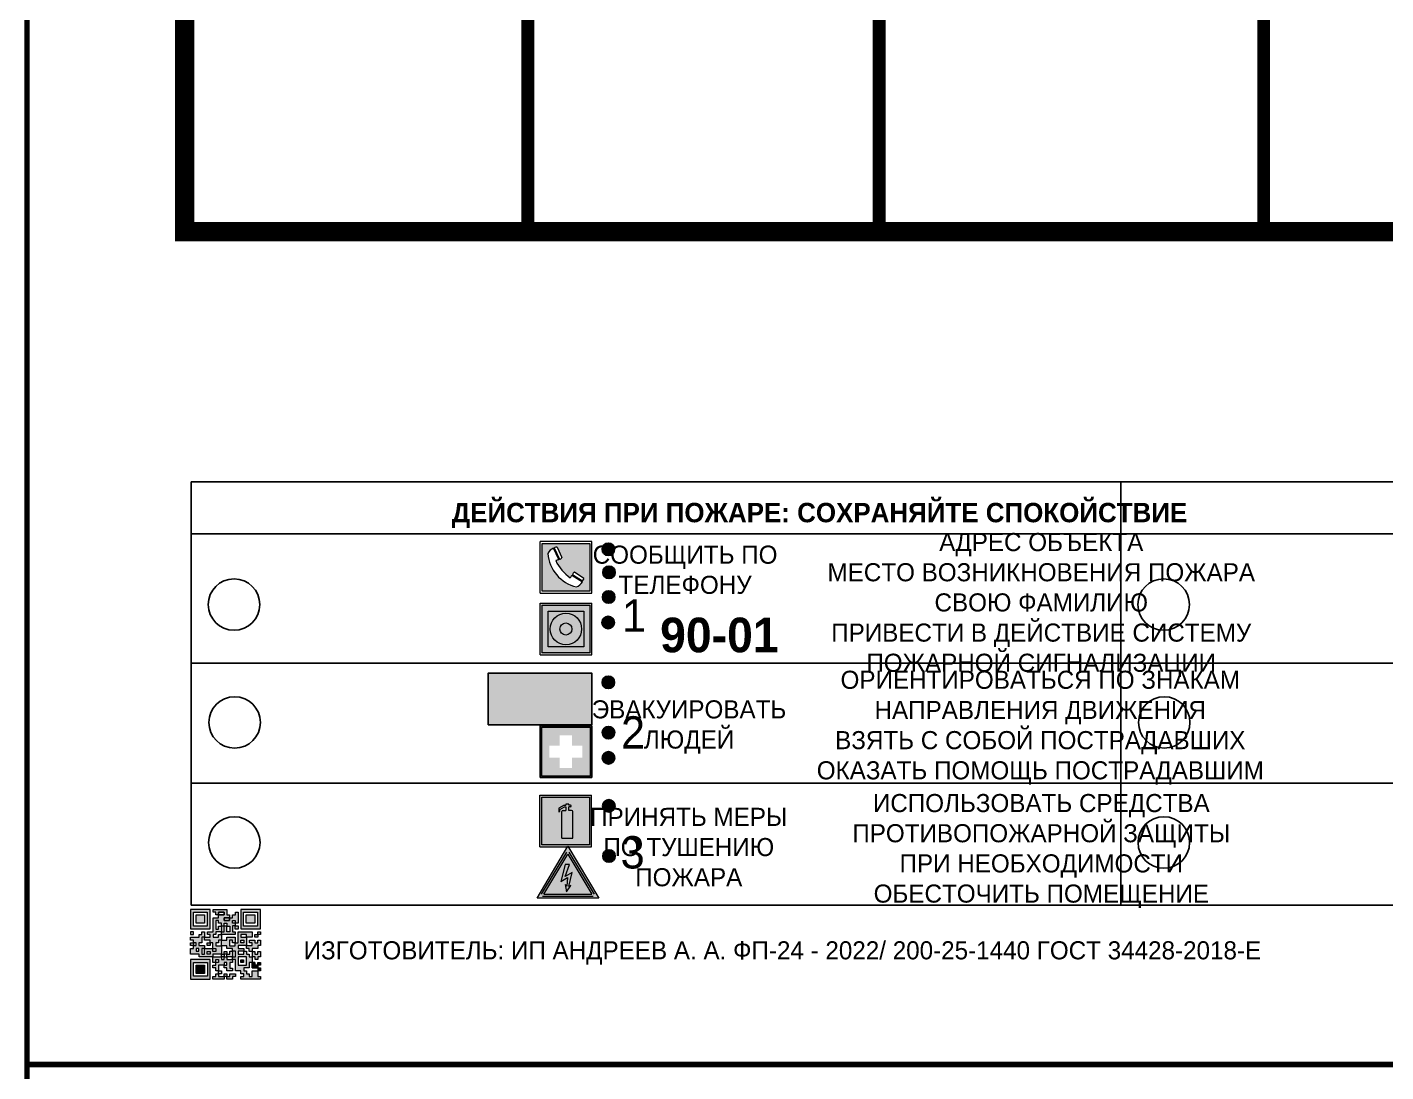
# Model space of a CAD drawing. Header units: millimetres. Extents: x 13810 to 67229, y 12374 to 21950.
# Drawn here: x 27019.3 to 27229.4, y 20267.8 to 20429.4 of the extents above; entities that cross this region are included whole.
import ezdxf

# ---------------------------------------------------------------- set-up
doc = ezdxf.new("R2010")
doc.units = ezdxf.units.MM
doc.styles.add('обычный', font='arial.ttf')

# ---------------------------------------------------------------- blocks, each defined once
blk = doc.blocks.new('A$C3E6D3DDE')
at = {"lineweight": 5}
h = blk.add_hatch(color=40, dxfattribs=at)
h.paths.add_polyline_path([(24.1, 1.45), (16.46, -11.35), (31.74, -11.35)])
h.paths.add_polyline_path([(24.09, -0.46), (30.03, -10.41), (18.14, -10.41)], flags=16)
h.paths.add_polyline_path([(24.54, -3.08), (23.41, -6.02), (25.13, -5.01), (24.33, -8.5), (24.82, -8.27), (23.79, -9.86), (23.4, -8.04), (23.8, -8.43), (24.04, -6.29), (22.39, -7.25), (23.44, -3.08)], flags=0)
h = blk.add_hatch(color=256, dxfattribs=at)
h.paths.add_polyline_path([(24.37, 0.03, 0.567511), (23.82, 0.03), (17.59, -10.4, 0.582454), (17.86, -10.88), (30.32, -10.88, 0.582149), (30.6, -10.4)])
h.paths.add_polyline_path([(24.09, -0.46), (18.14, -10.41), (30.03, -10.41)], flags=16)
h.paths.add_polyline_path([(24.54, -3.08), (23.41, -6.02), (25.13, -5.01), (24.33, -8.5), (24.82, -8.27), (23.79, -9.86), (23.4, -8.04), (23.8, -8.43), (24.04, -6.29), (22.39, -7.25), (23.44, -3.08)], flags=0)
h = blk.add_hatch(color=40, dxfattribs=at)
h.paths.add_polyline_path([(24.09, -0.46), (18.14, -10.41), (30.03, -10.41)])
h.paths.add_polyline_path([(24.82, -8.27), (23.79, -9.86), (23.4, -8.04), (23.8, -8.43), (24.04, -6.29), (22.39, -7.25), (23.44, -3.08), (24.54, -3.08), (23.41, -6.02), (25.13, -5.01), (24.33, -8.5)], flags=16)
at = {"color": 40, "lineweight": 5}
for p, q in [((16.46, -11.35), (24.1, 1.45)), ((24.1, 1.45), (31.74, -11.35))]:
    blk.add_line(p, q, dxfattribs=at)
at = {"lineweight": 5}
for p, q in [((17.59, -10.4), (23.82, 0.03)), ((24.37, 0.03), (30.6, -10.4)), ((18.14, -10.41), (24.09, -0.46)), ((23.44, -3.08), (22.39, -7.25)), ((23.41, -6.02), (24.54, -3.08)), ((24.54, -3.08), (23.44, -3.08)), ((24.09, -0.46), (30.03, -10.41)), ((22.39, -7.25), (24.04, -6.29)), ((25.13, -5.01), (23.41, -6.02)), ((24.04, -6.29), (23.8, -8.43)), ((24.33, -8.5), (25.13, -5.01)), ((23.8, -8.43), (23.4, -8.04)), ((23.4, -8.04), (23.79, -9.86)), ((23.79, -9.86), (24.82, -8.27)), ((24.82, -8.27), (24.33, -8.5)), ((17.86, -10.88), (30.32, -10.88)), ((18.14, -10.41), (30.03, -10.41))]:
    blk.add_line(p, q, dxfattribs=at)
at = {"color": 50, "lineweight": 5}
blk.add_line((31.74, -11.35), (16.46, -11.35), dxfattribs=at)
blk = doc.blocks.new('A$C456E1F9C')
at = {"lineweight": 5}
h = blk.add_hatch(color=242, dxfattribs=at)
h.paths.add_polyline_path([(0.51, -1.47), (0.51, -13.26), (12.29, -13.26), (12.29, -1.47)])
h.paths.add_polyline_path([(5.42, -4.95, -0.254479), (4.78, -5.4), (3.52, -2.53, -0.209735), (4.23, -2.4)], flags=16)
h.paths.add_polyline_path([(8.53, -8.6), (10.87, -10.17), (10.54, -10.76), (8.03, -9.13, -0.192251)], flags=16)
h.paths.add_polyline_path([(4.61, -5.49, 0.005518), (3.87, -5.72, 0.128647), (7.49, -10.01, 0.00809), (7.83, -9.33), (10.47, -10.97, -0.16736), (8.99, -12.25, -0.327862), (1.95, -3.95, -0.166952), (3.36, -2.62)], flags=16)
at = {"color": 242, "lineweight": 5}
for p, q in [((0, -13.77), (0, -0.97)), ((12.8, -0.97), (0, -0.97)), ((4.61, -5.49), (3.36, -2.62)), ((3.52, -2.53), (4.78, -5.4)), ((4.23, -2.4), (5.42, -4.95)), ((12.8, -13.77), (12.8, -0.97)), ((7.83, -9.33), (10.47, -10.97)), ((8.03, -9.13), (10.54, -10.76)), ((10.81, -10.12), (8.53, -8.6)), ((10.54, -10.76), (10.8, -10.3)), ((10.8, -10.3), (10.81, -10.12)), ((0, -13.77), (12.8, -13.77))]:
    blk.add_line(p, q, dxfattribs=at)
blk.add_lwpolyline([(0.51, -1.47), (12.29, -1.47), (12.29, -13.26), (0.51, -13.26)], close=True, dxfattribs=at)
for centre, radius, start, end in [((4.59, -5.34), 2.99, 114.2845, 152.1974), ((4.02, -3.27), 0.891, 76.3284, 123.7092), ((11.12, -3.31), 9.19, 183.9915, 256.6009), ((14.98, -39.1), 35.17, 107.1487, 108.4135), ((13.86, -0.94), 11.08, 205.5536, 234.8762), ((4.68, -4.59), 0.824, 276.9621, 334.0723), ((-13.31, 0.8), 23.44, 332.5487, 334.4027), ((8.94, -9.5), 0.989, 114.4092, 157.9388), ((7.87, -9.46), 3, 291.9291, 329.9329)]:
    blk.add_arc(centre, radius, start, end, dxfattribs=at)
blk = doc.blocks.new('A$C54414219')
at = {"true_color": 0xffffff}
h = blk.add_hatch(color=7, dxfattribs=at)
h.paths.add_polyline_path([(2.39, -9.45), (2.39, -18.3), (11.23, -18.3), (11.23, -9.45)], flags=0)
h.paths.add_polyline_path([(10.71, -13.87, -1), (2.92, -13.87, -1)], flags=0)
h.paths.add_polyline_path([(8.3, -13.87, -1), (5.33, -13.87, -1)], flags=0)
h.paths.add_polyline_path([(0.41, -7.47), (0.41, -20.27), (13.21, -20.27), (13.21, -7.47)])
h.paths.add_polyline_path([(0.92, -19.77), (12.71, -19.77), (12.71, -7.98), (0.92, -7.98)], flags=16)
h.paths.add_polyline_path([(11.23, -9.45), (11.23, -18.3), (2.39, -18.3), (2.39, -9.45)], flags=0)
at = {"lineweight": 5}
h = blk.add_hatch(color=242, dxfattribs=at)
h.paths.add_polyline_path([(12.71, -7.98), (0.92, -7.98), (0.92, -19.77), (12.71, -19.77)])
h.paths.add_polyline_path([(11.23, -18.3), (2.39, -18.3), (2.39, -9.45), (11.23, -9.45)], flags=16)
h.paths.add_polyline_path([(10.71, -13.87, -1), (2.92, -13.87, -1)], flags=0)
h.paths.add_polyline_path([(8.3, -13.87, -1), (5.33, -13.87, -1)], flags=0)
at = {"true_color": 0xffffff}
h = blk.add_hatch(color=7, dxfattribs=at)
h.paths.add_polyline_path([(2.39, -9.45), (2.39, -18.3), (11.23, -18.3), (11.23, -9.45)])
h.paths.add_polyline_path([(10.71, -13.87, -1), (2.92, -13.87, -1)], flags=16)
h.paths.add_polyline_path([(8.3, -13.87, -1), (5.33, -13.87, -1)], flags=0)
at = {"lineweight": 5}
h = blk.add_hatch(color=242, dxfattribs=at)
h.paths.add_polyline_path([(2.92, -13.87, 1), (10.71, -13.87, 1)])
h.paths.add_polyline_path([(8.3, -13.87, -1), (5.33, -13.87, -1)], flags=16)
at = {"color": 242, "lineweight": 5}
for p, q in [((0.41, -20.27), (0.41, -7.47)), ((0.41, -7.47), (13.21, -7.47)), ((0.41, -7.47), (13.21, -7.47)), ((13.21, -20.27), (13.21, -7.47)), ((0.41, -20.27), (13.21, -20.27))]:
    blk.add_line(p, q, dxfattribs=at)
for points in [[(0.92, -7.98), (12.71, -7.98), (12.71, -19.77), (0.92, -19.77)], [(2.39, -9.45), (11.23, -9.45), (11.23, -18.3), (2.39, -18.3)]]:
    blk.add_lwpolyline(points, close=True, dxfattribs=at)
for radius in [3.89, 1.49]:
    blk.add_circle((6.81, -13.87), radius, dxfattribs=at)
blk = doc.blocks.new('A$C32E8229D')
at = {"true_color": 0xffffff}
blk.add_hatch(color=7, dxfattribs=at).paths.add_polyline_path([(0, 0), (0, -8), (16, -8), (16, 0)])
h = blk.add_hatch(color=126)
h.paths.add_polyline_path([(0.2, -0.2), (15.8, -0.2), (15.8, -7.8), (0.2, -7.8)])
h.paths.add_polyline_path([(13.49, -2.05), (12.08, -2.05), (11.37, -2.63, 0.162397), (11.29, -2.84), (11.29, -3.63), (10.35, -3.63), (10.35, -4.05), (11.68, -4.05), (11.68, -3.48), (12.26, -4.28), (11.29, -5.1), (11.29, -6.78), (11.85, -6.78), (11.85, -5.44), (12.8, -4.64), (12.8, -5.94), (14.46, -5.94), (14.46, -5.39), (13.45, -5.39), (13.45, -3.97), (12.46, -2.59), (13.15, -2.59), (13.69, -3.34), (14.18, -3)], flags=16)
h.paths.add_polyline_path([(10.74, -1.82, 1), (11.8, -1.82, 1)], flags=16)
h.paths.add_polyline_path([(9.39, -3.59), (5.99, -3.59), (6.56, -3.03), (5.91, -3.03), (5.1, -3.83), (5.91, -4.64), (6.56, -4.64), (5.99, -4.09), (9.39, -4.09)], flags=16)
h.paths.add_polyline_path([(4.29, -1.08), (1.72, -1.08), (1.72, -6.6), (4.29, -6.6)], flags=16)
at = {"color": 126}
blk.add_lwpolyline([(16, -8), (0, -8), (0, 0), (16, 0)], close=True, dxfattribs=at)
blk = doc.blocks.new('A$C18900ED3')
h = blk.add_hatch(color=126)
h.paths.add_polyline_path([(-0.18, -0.18), (-7.02, -0.18), (-7.02, -7.02), (-0.18, -7.02)])
h.paths.add_polyline_path([(-5.89, -4.46), (-5.89, -2.77), (-4.46, -2.77), (-4.46, -1.31), (-2.77, -1.31), (-2.77, -2.77), (-1.33, -2.77), (-1.33, -4.46), (-2.77, -4.46), (-2.77, -5.89), (-4.46, -5.89), (-4.46, -4.46)], flags=16)
at = {"color": 126}
for p, q in [((-7.2, 0), (-7.2, -7.2)), ((0, 0), (-7.2, 0)), ((0, -7.2), (0, 0)), ((-7.02, -7.02), (-7.02, -0.18)), ((-7.02, -0.18), (-0.18, -0.18)), ((-0.18, -0.18), (-0.18, -7.02)), ((-7.2, -7.2), (0, -7.2)), ((-0.18, -7.02), (-7.02, -7.02))]:
    blk.add_line(p, q, dxfattribs=at)
blk = doc.blocks.new('A$C3AD82952')
at = {"true_color": 0xf5f5ff}
h = blk.add_hatch(color=7, dxfattribs=at)
h.dxf.hatch_style = 1
h.paths.add_polyline_path([(8.21, 8.73, 0.414214), (7.89, 9.05), (7.22, 9.05), (7.22, 9.92), (7.59, 9.92, 1), (7.57, 10.36), (7.22, 10.36), (7.22, 10.6), (6.43, 10.6), (6.43, 10.36), (6.01, 10.36), (4.74, 9.59), (4.74, 8.69), (4.98, 8.73), (4.98, 9.26), (6.12, 9.91), (6.43, 9.91), (6.43, 9.05), (5.76, 9.05, 0.414214), (5.44, 8.73), (5.44, 2.2), (8.21, 2.2)], flags=0)
h.paths.add_polyline_path([(12.8, 12.8), (0, 12.8), (0, 0), (12.8, 0)])
h.paths.add_polyline_path([(0.51, 12.29), (12.29, 12.29), (12.29, 0.51), (0.51, 0.51)], flags=16)
h.paths.add_polyline_path([(4.74, 9.59), (6.01, 10.36), (6.43, 10.36), (6.43, 10.6), (7.22, 10.6), (7.22, 10.36), (7.59, 10.36, -0.94586), (7.59, 9.92), (7.22, 9.92), (7.22, 9.05), (7.89, 9.05, -0.414214), (8.21, 8.73), (8.21, 2.2), (5.44, 2.2), (5.44, 8.73, -0.414214), (5.76, 9.05), (6.43, 9.05), (6.43, 9.91), (6.12, 9.91), (4.98, 9.26), (4.98, 8.73), (4.74, 8.69)], flags=0)
h = blk.add_hatch(color=242)
h.dxf.hatch_style = 1
h.paths.add_polyline_path([(12.29, 12.29), (0.51, 12.29), (0.51, 0.51), (12.29, 0.51)])
h.paths.add_polyline_path([(4.74, 8.69), (4.74, 9.59), (6.01, 10.36), (6.43, 10.36), (6.43, 10.6), (7.22, 10.6), (7.22, 10.36), (7.59, 10.36, -0.94586), (7.59, 9.92), (7.22, 9.92), (7.22, 9.05), (7.89, 9.05, -0.414214), (8.21, 8.73), (8.21, 2.2), (5.44, 2.2), (5.44, 8.73, -0.414214), (5.76, 9.05), (6.43, 9.05), (6.43, 9.91), (6.12, 9.91), (4.98, 9.26), (4.98, 8.73)], flags=16)
h = blk.add_hatch(color=7, dxfattribs=at)
h.dxf.hatch_style = 1
h.paths.add_polyline_path([(8.21, 8.73, 0.414214), (7.89, 9.05), (7.22, 9.05), (7.22, 9.92), (7.59, 9.92, 1), (7.57, 10.36), (7.22, 10.36), (7.22, 10.6), (6.43, 10.6), (6.43, 10.36), (6.01, 10.36), (4.74, 9.59), (4.74, 8.69), (4.98, 8.73), (4.98, 9.26), (6.12, 9.91), (6.43, 9.91), (6.43, 9.05), (5.76, 9.05, 0.414214), (5.44, 8.73), (5.44, 2.2), (8.21, 2.2)])
at = {"color": 242, "lineweight": 5}
for p, q in [((0, 0), (0, 12.8)), ((0, 12.8), (12.8, 12.8)), ((6.01, 10.36), (4.74, 9.59)), ((6.01, 10.36), (6.43, 10.36)), ((7.22, 10.6), (6.43, 10.6)), ((6.43, 10.6), (6.43, 10.36)), ((7.22, 10.36), (7.22, 10.6)), ((7.59, 10.36), (7.22, 10.36)), ((12.8, 0), (12.8, 12.8)), ((4.74, 9.59), (4.74, 8.69)), ((4.74, 8.69), (4.98, 8.73)), ((4.98, 9.26), (6.12, 9.91)), ((4.98, 8.73), (4.98, 9.26)), ((5.44, 2.2), (5.44, 8.73)), ((5.76, 9.05), (6.43, 9.05)), ((6.12, 9.91), (6.43, 9.91)), ((6.43, 9.91), (6.43, 9.05)), ((7.22, 9.05), (7.22, 9.92)), ((7.59, 9.92), (7.22, 9.92)), ((7.89, 9.05), (7.22, 9.05)), ((8.21, 2.2), (8.21, 8.73)), ((0, 0), (12.8, 0)), ((5.44, 2.2), (8.21, 2.2))]:
    blk.add_line(p, q, dxfattribs=at)
blk.add_lwpolyline([(0.51, 12.29), (12.29, 12.29), (12.29, 0.51), (0.51, 0.51)], close=True, dxfattribs=at)
for centre, radius, start, end in [((7.58, 10.14), 0.223, 273.1875, 86.8125), ((5.76, 8.73), 0.32, 90, 180), ((7.89, 8.73), 0.32, 0, 90)]:
    blk.add_arc(centre, radius, start, end, dxfattribs=at)
blk = doc.blocks.new('QR')
at = {"lineweight": 0}
h = blk.add_hatch(color=256, dxfattribs=at)
h.dxf.hatch_style = 1
h.paths.add_polyline_path([(9241.16, 2687.38), (9242.01, 2687.38), (9242.01, 2687.83), (9241.59, 2687.83), (9241.59, 2688.68), (9239.45, 2688.68), (9239.45, 2688.25), (9239.86, 2688.25), (9239.86, 2687.83), (9240.29, 2687.83), (9240.29, 2688.25), (9241.16, 2688.25), (9241.16, 2687.83), (9240.29, 2687.83), (9240.29, 2687.38), (9239.45, 2687.38), (9239.45, 2685.22), (9238.57, 2685.22), (9238.57, 2684.8), (9239.02, 2684.8), (9239.02, 2684.37), (9238.13, 2684.37), (9238.13, 2683.92), (9239.02, 2683.92), (9239.02, 2683.5), (9239.44, 2683.5), (9239.44, 2682.64), (9239.87, 2682.64), (9239.87, 2682.18), (9239.44, 2682.18), (9239.44, 2682.64), (9238.13, 2682.64), (9238.13, 2681.76), (9237.71, 2681.76), (9237.71, 2682.64), (9238.13, 2682.64), (9238.13, 2683.07), (9237.27, 2683.07), (9237.27, 2683.51), (9237.71, 2683.51), (9237.71, 2684.37), (9238.13, 2684.37), (9238.13, 2685.22), (9237.71, 2685.22), (9237.71, 2684.8), (9237.28, 2684.8), (9237.28, 2684.38), (9235.98, 2684.38), (9235.98, 2683.92), (9236.4, 2683.92), (9236.4, 2683.49), (9236.84, 2683.49), (9236.84, 2683.07), (9236.4, 2683.07), (9236.4, 2682.64), (9235.98, 2682.64), (9235.98, 2681.76), (9237.29, 2681.76), (9237.29, 2681.33), (9239.43, 2681.33), (9239.43, 2681.76), (9240.74, 2681.76), (9240.74, 2683.05), (9239.87, 2683.05), (9239.87, 2683.5), (9240.29, 2683.5), (9240.29, 2683.91), (9240.74, 2683.91), (9240.74, 2684.81), (9240.29, 2684.81), (9240.29, 2684.79), (9240.29, 2684.37), (9239.45, 2684.37), (9239.45, 2684.8), (9239.87, 2684.8), (9239.87, 2685.21), (9240.74, 2685.21), (9240.74, 2686.1), (9240.29, 2686.1), (9240.29, 2685.64), (9239.86, 2685.64), (9239.86, 2686.95), (9240.29, 2686.95), (9240.29, 2686.52), (9240.74, 2686.52), (9240.74, 2686.1), (9241.16, 2686.1), (9241.16, 2686.53), (9241.59, 2686.53), (9241.59, 2686.1), (9242.02, 2686.1), (9242.02, 2685.21), (9241.59, 2685.21), (9241.59, 2686.1), (9241.16, 2686.1), (9241.16, 2685.21), (9240.74, 2685.21), (9240.74, 2684.81), (9242.89, 2684.81), (9242.89, 2685.22), (9242.47, 2685.22), (9242.47, 2686.11), (9242.89, 2686.11), (9242.89, 2686.52), (9242.46, 2686.52), (9242.46, 2686.95), (9242.89, 2686.95), (9242.89, 2686.52), (9243.32, 2686.52), (9243.32, 2688.26), (9242.9, 2688.26), (9242.9, 2687.83), (9242.47, 2687.83), (9242.47, 2687.38), (9242.01, 2687.38), (9242.01, 2686.94), (9241.16, 2686.94)])
h.paths.add_polyline_path([(9239.02, 2682.18), (9239.02, 2681.76), (9238.54, 2681.76), (9238.54, 2682.18)], flags=16)
h.paths.add_polyline_path([(9237.27, 2682.65), (9237.27, 2682.19), (9236.83, 2682.19), (9236.83, 2682.65)], flags=16)
h = blk.add_hatch(color=256, dxfattribs=at)
h.dxf.hatch_style = 1
h.paths.add_polyline_path([(9238.15, 2687.83), (9236.83, 2687.83), (9236.83, 2686.52), (9238.15, 2686.52)], flags=0)
h.paths.add_polyline_path([(9239.01, 2685.65), (9239.01, 2688.68), (9235.98, 2688.68), (9235.98, 2685.65)])
h.paths.add_polyline_path([(9236.41, 2686.1), (9236.41, 2688.26), (9238.56, 2688.26), (9238.56, 2686.1)], flags=16)
h.paths.add_polyline_path([(9236.83, 2686.52), (9236.83, 2687.83), (9238.15, 2687.83), (9238.15, 2686.52)], flags=0)
h = blk.add_hatch(color=256, dxfattribs=at)
h.dxf.hatch_style = 1
h.paths.add_polyline_path([(9238.15, 2686.52), (9238.15, 2687.83), (9236.83, 2687.83), (9236.83, 2686.52)])
h.paths.add_polyline_path([(9245.91, 2686.52), (9245.91, 2687.83), (9244.59, 2687.83), (9244.59, 2686.52)], flags=0)
h.paths.add_polyline_path([(9246.77, 2685.65), (9246.77, 2688.68), (9243.74, 2688.68), (9243.74, 2685.65)])
h.paths.add_polyline_path([(9244.17, 2686.1), (9244.17, 2688.26), (9246.32, 2688.26), (9246.32, 2686.1)], flags=16)
h.paths.add_polyline_path([(9244.59, 2686.52), (9244.59, 2687.83), (9245.91, 2687.83), (9245.91, 2686.52)], flags=0)
h = blk.add_hatch(color=256, dxfattribs=at)
h.dxf.hatch_style = 1
h.paths.add_polyline_path([(9240.75, 2681.76), (9240.75, 2681.35), (9241.17, 2681.35), (9241.17, 2681.76)])
h.paths.add_polyline_path([(9241.6, 2682.18), (9241.17, 2682.18), (9241.17, 2681.76), (9241.6, 2681.76)])
h.paths.add_polyline_path([(9242.47, 2681.34), (9242.47, 2682.19), (9242.02, 2682.19), (9242.02, 2681.76), (9241.6, 2681.76), (9241.6, 2681.34)])
h.paths.add_polyline_path([(9239.87, 2678.3), (9239.44, 2678.3), (9239.44, 2677.89), (9241.17, 2677.89), (9241.17, 2678.3), (9240.28, 2678.3), (9240.28, 2678.73), (9239.87, 2678.73)])
h.paths.add_polyline_path([(9240.75, 2678.73), (9240.75, 2679.19), (9240.28, 2679.19), (9240.28, 2678.73)])
h.paths.add_polyline_path([(9241.6, 2678.73), (9241.17, 2678.73), (9241.17, 2678.3), (9241.6, 2678.3)])
h.paths.add_polyline_path([(9242.02, 2678.3), (9241.6, 2678.3), (9241.6, 2677.89), (9242.48, 2677.89), (9242.48, 2678.31), (9242.9, 2678.31), (9242.9, 2678.73), (9242.02, 2678.73)])
h.paths.add_polyline_path([(9246.36, 2684.37), (9246.36, 2684.79), (9245.93, 2684.79), (9245.93, 2684.37)])
h.paths.add_polyline_path([(9246.78, 2685.2), (9246.36, 2685.2), (9246.36, 2684.79), (9246.78, 2684.79)])
h.paths.add_polyline_path([(9245.91, 2687.83), (9244.59, 2687.83), (9244.59, 2686.52), (9245.91, 2686.52)])
h = blk.add_hatch(color=256, dxfattribs=at)
h.dxf.hatch_style = 1
h.paths.add_polyline_path([(9243.32, 2686.11), (9242.89, 2686.11), (9242.89, 2685.64), (9243.32, 2685.64)])
h.paths.add_polyline_path([(9239.02, 2683.07), (9239.02, 2683.5), (9238.56, 2683.5), (9238.56, 2683.07)])
h.paths.add_polyline_path([(9236.4, 2684.8), (9236.4, 2685.22), (9235.98, 2685.22), (9235.98, 2684.8)])
h.paths.add_polyline_path([(9236.4, 2683.07), (9236.4, 2683.49), (9235.98, 2683.49), (9235.98, 2683.07)])
h = blk.add_hatch(color=256, dxfattribs=at)
h.dxf.hatch_style = 1
h.paths.add_polyline_path([(9243.32, 2682.64), (9243.32, 2683.07), (9244.62, 2683.07), (9244.62, 2684.37), (9243.74, 2684.37), (9243.74, 2684.8), (9244.62, 2684.8), (9244.62, 2684.37), (9245.48, 2684.37), (9245.48, 2685.22), (9243.32, 2685.22), (9243.32, 2683.5), (9242.89, 2683.5), (9242.89, 2683.06), (9242.01, 2683.06), (9242.01, 2683.91), (9242.47, 2683.91), (9242.47, 2683.5), (9242.89, 2683.5), (9242.89, 2684.38), (9241.59, 2684.38), (9241.59, 2683.91), (9240.74, 2683.91), (9240.74, 2683.05), (9241.59, 2683.05), (9241.59, 2682.64), (9242.47, 2682.64), (9242.47, 2682.19), (9242.91, 2682.19), (9242.91, 2681.34), (9242.48, 2681.34), (9242.48, 2680.91), (9242.91, 2680.91), (9242.91, 2679.17), (9243.75, 2679.17), (9243.75, 2678.73), (9244.2, 2678.73), (9244.2, 2678.3), (9243.75, 2678.3), (9243.75, 2677.88), (9246.78, 2677.88), (9246.78, 2678.3), (9246.35, 2678.3), (9246.35, 2679.19), (9245.48, 2679.19), (9245.48, 2678.31), (9245.05, 2678.31), (9245.05, 2678.73), (9244.62, 2678.73), (9244.62, 2679.19), (9244.2, 2679.19), (9244.2, 2679.61), (9245.05, 2679.61), (9245.05, 2680.46), (9245.48, 2680.46), (9245.48, 2681.34), (9245.04, 2681.34), (9245.04, 2681.76), (9244.63, 2681.76), (9244.63, 2682.19), (9244.21, 2682.19), (9244.21, 2681.76), (9243.32, 2681.76), (9243.32, 2682.19), (9244.21, 2682.19), (9244.21, 2682.64)])
h.paths.add_polyline_path([(9243.75, 2683.49), (9243.75, 2683.92), (9244.21, 2683.92), (9244.21, 2683.49)], flags=16)
h.paths.add_polyline_path([(9243.32, 2681.34), (9244.63, 2681.34), (9244.63, 2680.04), (9243.32, 2680.04)], flags=16)
h.paths.add_polyline_path([(9243.76, 2680.89), (9244.18, 2680.89), (9244.18, 2680.48), (9243.76, 2680.48)], flags=0)
h = blk.add_hatch(color=256, dxfattribs=at)
h.dxf.hatch_style = 1
h.paths.add_polyline_path([(9246.36, 2683.07), (9246.78, 2683.07), (9246.78, 2683.92), (9246.36, 2683.92), (9246.36, 2683.49), (9245.92, 2683.49), (9245.92, 2683.92), (9245.06, 2683.92), (9245.06, 2683.49), (9245.48, 2683.49), (9245.48, 2683.07), (9244.62, 2683.07), (9244.62, 2682.65), (9245.05, 2682.65), (9245.05, 2682.18), (9245.48, 2682.18), (9245.48, 2682.65), (9246.36, 2682.65)])
h.paths.add_polyline_path([(9246.78, 2682.18), (9246.36, 2682.18), (9246.36, 2681.75), (9245.92, 2681.75), (9245.92, 2682.18), (9245.48, 2682.18), (9245.48, 2681.34), (9245.48, 2681.34), (9245.94, 2681.34), (9245.94, 2680.91), (9246.36, 2680.91), (9246.36, 2681.34), (9246.78, 2681.34)])
h = blk.add_hatch(color=256, dxfattribs=at)
h.dxf.hatch_style = 1
h.paths.add_polyline_path([(9242.02, 2680.46), (9242.48, 2680.46), (9242.48, 2680.91), (9241.58, 2680.91), (9241.58, 2681.35), (9241.17, 2681.35), (9241.17, 2680.91), (9240.75, 2680.91), (9240.75, 2681.33), (9239.43, 2681.33), (9239.43, 2680.46), (9239.86, 2680.46), (9239.86, 2680.92), (9240.3, 2680.92), (9240.3, 2680.46), (9239.86, 2680.46), (9239.86, 2680.04), (9239.44, 2680.04), (9239.44, 2679.62), (9239.86, 2679.62), (9239.86, 2679.19), (9240.29, 2679.19), (9240.29, 2680.03), (9241.18, 2680.03), (9241.18, 2680.47), (9241.6, 2680.47), (9241.6, 2680.03), (9241.18, 2680.03), (9241.18, 2679.61), (9241.6, 2679.61), (9241.6, 2679.19), (9242.47, 2679.19), (9242.47, 2679.6), (9242.02, 2679.6)])
h = blk.add_hatch(color=256, dxfattribs=at)
h.dxf.hatch_style = 1
h.paths.add_polyline_path([(9235.98, 2680.9), (9235.98, 2677.86), (9239.02, 2677.86), (9239.02, 2680.9)])
h.paths.add_polyline_path([(9238.57, 2680.48), (9238.57, 2678.32), (9236.41, 2678.32), (9236.41, 2680.48)], flags=16)
h.paths.add_polyline_path([(9238.15, 2680.05), (9238.15, 2678.74), (9236.83, 2678.74), (9236.83, 2680.05)], flags=0)
h = blk.add_hatch(color=256, dxfattribs=at)
h.dxf.hatch_style = 1
h.paths.add_polyline_path([(9238.15, 2680.05), (9236.83, 2680.05), (9236.83, 2678.74), (9238.15, 2678.74)])
h = blk.add_hatch(color=256, dxfattribs=at)
h.dxf.hatch_style = 1
h.paths.add_polyline_path([(9244.18, 2680.48), (9244.18, 2680.89), (9243.76, 2680.89), (9243.76, 2680.48)])
h = blk.add_hatch(color=256, dxfattribs=at)
h.dxf.hatch_style = 1
h.paths.add_polyline_path([(9245.93, 2680.04), (9245.93, 2680.46), (9245.48, 2680.46), (9245.48, 2679.62), (9246.35, 2679.62), (9246.35, 2680.04)])
h.paths.add_polyline_path([(9246.78, 2680.04), (9246.78, 2680.46), (9246.35, 2680.46), (9246.35, 2680.04)])
h.paths.add_polyline_path([(9246.78, 2679.18), (9246.78, 2679.62), (9246.35, 2679.62), (9246.35, 2679.18)])
for points in [[(9237.71, 2685.22), (9238.13, 2685.22), (9238.13, 2684.37), (9237.71, 2684.37), (9237.71, 2683.51), (9237.27, 2683.51), (9237.27, 2683.07), (9238.13, 2683.07), (9238.13, 2682.64), (9237.71, 2682.64), (9237.71, 2681.76), (9238.13, 2681.76), (9238.13, 2682.64), (9239.44, 2682.64), (9239.44, 2683.5), (9239.02, 2683.5), (9239.02, 2683.07), (9238.56, 2683.07), (9238.56, 2683.5), (9239.02, 2683.5), (9239.02, 2683.92), (9238.13, 2683.92), (9238.13, 2684.37), (9239.02, 2684.37), (9239.02, 2684.8), (9238.57, 2684.8), (9238.57, 2685.22), (9239.45, 2685.22), (9239.45, 2687.38), (9240.29, 2687.38), (9240.29, 2687.83), (9239.86, 2687.83), (9239.86, 2688.25), (9239.45, 2688.25), (9239.45, 2688.68), (9241.59, 2688.68), (9241.59, 2687.83), (9242.01, 2687.83), (9242.01, 2687.38), (9242.47, 2687.38), (9242.47, 2687.83), (9242.9, 2687.83), (9242.9, 2688.26), (9243.32, 2688.26), (9243.32, 2686.52), (9242.89, 2686.52), (9242.89, 2686.11), (9243.32, 2686.11), (9243.32, 2685.64), (9242.89, 2685.64), (9242.89, 2686.11), (9242.47, 2686.11), (9242.47, 2685.22), (9242.89, 2685.22), (9242.89, 2684.81), (9240.74, 2684.81), (9240.74, 2683.91), (9241.59, 2683.91), (9241.59, 2684.38), (9242.89, 2684.38), (9242.89, 2683.5), (9242.47, 2683.5), (9242.47, 2683.91), (9242.01, 2683.91), (9242.01, 2683.06), (9242.89, 2683.06), (9242.89, 2683.5), (9243.32, 2683.5), (9243.32, 2685.22), (9245.48, 2685.22), (9245.48, 2684.37), (9244.62, 2684.37), (9244.62, 2683.07), (9245.48, 2683.07), (9245.48, 2683.49), (9245.06, 2683.49), (9245.06, 2683.92), (9245.92, 2683.92), (9245.92, 2683.49), (9246.36, 2683.49), (9246.36, 2683.92), (9246.78, 2683.92), (9246.78, 2683.07), (9246.36, 2683.07), (9246.36, 2682.65), (9245.48, 2682.65), (9245.48, 2682.18), (9245.92, 2682.18), (9245.92, 2681.75), (9246.36, 2681.75), (9246.36, 2682.18), (9246.78, 2682.18), (9246.78, 2681.34), (9246.36, 2681.34), (9246.36, 2680.91), (9245.94, 2680.91), (9245.94, 2681.34), (9245.48, 2681.34), (9245.48, 2680.46), (9245.93, 2680.46), (9245.93, 2680.04), (9246.35, 2680.04), (9246.35, 2680.46), (9246.78, 2680.46), (9246.78, 2680.04), (9246.78, 2680.04), (9246.35, 2680.04), (9246.35, 2679.62), (9246.78, 2679.62), (9246.78, 2679.18), (9246.35, 2679.18), (9246.35, 2678.3), (9246.78, 2678.3), (9246.78, 2677.88), (9243.75, 2677.88), (9243.75, 2678.3), (9244.2, 2678.3), (9244.2, 2678.73), (9243.75, 2678.73), (9243.75, 2679.17), (9242.91, 2679.17), (9242.91, 2680.91), (9242.48, 2680.91), (9242.48, 2680.46), (9242.02, 2680.46), (9242.02, 2679.6), (9242.47, 2679.6), (9242.47, 2679.19), (9241.6, 2679.19), (9241.6, 2679.61), (9241.18, 2679.61), (9241.18, 2680.03), (9240.29, 2680.03), (9240.29, 2679.19), (9240.75, 2679.19), (9240.75, 2678.73), (9240.28, 2678.73), (9240.28, 2678.3), (9241.17, 2678.3), (9241.17, 2678.73), (9241.6, 2678.73), (9241.6, 2678.3), (9242.02, 2678.3), (9242.02, 2678.73), (9242.9, 2678.73), (9242.9, 2678.31), (9242.48, 2678.31), (9242.48, 2677.89), (9241.6, 2677.89), (9241.6, 2678.3), (9241.17, 2678.3), (9241.17, 2677.89), (9239.44, 2677.89), (9239.44, 2678.3), (9239.87, 2678.3), (9239.87, 2678.73), (9240.28, 2678.73), (9240.28, 2679.19), (9240.29, 2679.19), (9239.86, 2679.19), (9239.86, 2679.62), (9239.44, 2679.62), (9239.44, 2680.04), (9239.86, 2680.04), (9239.86, 2680.46), (9239.43, 2680.46), (9239.43, 2681.33), (9237.29, 2681.33), (9237.29, 2681.76), (9235.98, 2681.76), (9235.98, 2682.64), (9236.4, 2682.64), (9236.4, 2683.07), (9235.98, 2683.07), (9235.98, 2683.49), (9236.4, 2683.49), (9236.4, 2683.92), (9235.98, 2683.92), (9235.98, 2684.38), (9237.28, 2684.38), (9237.28, 2684.8), (9237.71, 2684.8), (9237.71, 2685.22), (9237.92, 2685.22)], [(9240.74, 2686.1), (9240.74, 2686.52), (9240.29, 2686.52), (9240.29, 2686.95), (9239.86, 2686.95), (9239.86, 2685.64), (9240.29, 2685.64), (9240.29, 2686.1), (9240.74, 2686.1), (9240.74, 2686.52)], [(9240.74, 2685.21), (9239.87, 2685.21), (9239.87, 2684.8), (9239.45, 2684.8), (9239.45, 2684.37), (9240.29, 2684.37), (9240.29, 2684.79), (9240.29, 2684.81), (9240.74, 2684.81), (9240.74, 2685.21), (9239.87, 2685.21)], [(9240.74, 2683.91), (9240.29, 2683.91), (9240.29, 2683.5), (9239.87, 2683.5), (9239.87, 2683.05), (9240.74, 2683.05), (9240.74, 2683.91)], [(9244.62, 2684.37), (9244.62, 2684.8), (9243.74, 2684.8), (9243.74, 2684.37), (9244.62, 2684.37)], [(9240.74, 2683.05), (9240.74, 2681.76), (9239.43, 2681.76), (9239.43, 2681.33), (9240.75, 2681.33), (9240.75, 2681.35), (9240.75, 2680.91), (9241.17, 2680.91), (9241.17, 2681.35), (9241.58, 2681.35), (9241.58, 2680.91), (9242.48, 2680.91), (9242.48, 2681.34), (9242.91, 2681.34), (9242.91, 2682.19), (9242.47, 2682.19), (9242.47, 2682.64), (9241.59, 2682.64), (9241.59, 2683.05), (9240.74, 2683.05)], [(9241.6, 2681.76), (9242.02, 2681.76), (9242.02, 2682.19), (9242.47, 2682.19), (9242.47, 2681.34), (9241.6, 2681.34), (9241.6, 2681.76)], [(9244.62, 2683.07), (9243.32, 2683.07), (9243.32, 2682.64), (9244.21, 2682.64), (9244.21, 2682.19), (9243.32, 2682.19), (9243.32, 2681.76), (9244.21, 2681.76), (9244.21, 2682.19), (9244.63, 2682.19), (9244.63, 2681.76), (9245.04, 2681.76), (9245.04, 2681.34), (9245.48, 2681.34)], [(9245.48, 2682.18), (9245.05, 2682.18), (9245.05, 2682.65), (9244.62, 2682.65), (9244.62, 2683.07)], [(9245.48, 2682.18), (9245.48, 2681.34)], [(9239.86, 2680.46), (9239.86, 2680.92), (9240.3, 2680.92), (9240.3, 2680.46), (9239.86, 2680.46)], [(9245.48, 2680.46), (9245.05, 2680.46), (9245.05, 2679.61), (9244.2, 2679.61), (9244.2, 2679.19), (9244.62, 2679.19), (9244.62, 2678.73), (9245.05, 2678.73), (9245.05, 2678.31), (9245.48, 2678.31), (9245.48, 2679.19), (9246.35, 2679.19), (9246.35, 2679.07)], [(9246.35, 2679.62), (9245.48, 2679.62), (9245.48, 2680.46)], [(9245.48, 2680.46), (9245.48, 2679.62), (9246.35, 2679.62), (9246.35, 2680.04), (9245.93, 2680.04), (9245.93, 2680.46), (9245.48, 2680.46), (9245.48, 2679.62)], [(9246.35, 2679.62), (9246.35, 2679.18)]]:
    blk.add_lwpolyline(points, dxfattribs=at)
for points in [[(9235.98, 2685.65), (9239.01, 2685.65), (9239.01, 2688.68), (9235.98, 2688.68)], [(9236.41, 2688.26), (9238.56, 2688.26), (9238.56, 2686.1), (9236.41, 2686.1)], [(9236.83, 2687.83), (9238.15, 2687.83), (9238.15, 2686.52), (9236.83, 2686.52)], [(9240.29, 2687.83), (9241.16, 2687.83), (9241.16, 2688.25), (9240.29, 2688.25)], [(9240.29, 2688.25), (9241.16, 2688.25), (9241.16, 2687.83), (9240.29, 2687.83)], [(9242.01, 2687.38), (9241.16, 2687.38), (9241.16, 2686.94), (9242.01, 2686.94)], [(9241.16, 2687.38), (9242.01, 2687.38), (9242.01, 2686.94), (9241.16, 2686.94)], [(9243.74, 2685.65), (9246.77, 2685.65), (9246.77, 2688.68), (9243.74, 2688.68)], [(9244.17, 2688.26), (9246.32, 2688.26), (9246.32, 2686.1), (9244.17, 2686.1)], [(9244.59, 2687.83), (9245.91, 2687.83), (9245.91, 2686.52), (9244.59, 2686.52)], [(9241.16, 2686.1), (9240.74, 2686.1), (9240.74, 2685.21), (9241.16, 2685.21)], [(9241.16, 2686.53), (9241.59, 2686.53), (9241.59, 2686.1), (9241.16, 2686.1)], [(9241.59, 2686.1), (9242.02, 2686.1), (9242.02, 2685.21), (9241.59, 2685.21)], [(9242.89, 2686.52), (9242.46, 2686.52), (9242.46, 2686.95), (9242.89, 2686.95)], [(9235.98, 2684.8), (9236.4, 2684.8), (9236.4, 2685.22), (9235.98, 2685.22)], [(9236.4, 2683.07), (9236.84, 2683.07), (9236.84, 2683.49), (9236.4, 2683.49)], [(9243.75, 2683.92), (9244.21, 2683.92), (9244.21, 2683.49), (9243.75, 2683.49)], [(9245.93, 2684.79), (9246.36, 2684.79), (9246.36, 2684.37), (9245.93, 2684.37)], [(9246.36, 2685.2), (9246.78, 2685.2), (9246.78, 2684.79), (9246.36, 2684.79)], [(9236.83, 2682.19), (9237.27, 2682.19), (9237.27, 2682.65), (9236.83, 2682.65)], [(9238.54, 2682.18), (9239.02, 2682.18), (9239.02, 2681.76), (9238.54, 2681.76)], [(9239.44, 2682.64), (9239.87, 2682.64), (9239.87, 2682.18), (9239.44, 2682.18)], [(9240.75, 2681.76), (9241.17, 2681.76), (9241.17, 2681.35), (9240.75, 2681.35)], [(9241.17, 2682.18), (9241.6, 2682.18), (9241.6, 2681.76), (9241.17, 2681.76)], [(9243.32, 2680.04), (9244.63, 2680.04), (9244.63, 2681.34), (9243.32, 2681.34)], [(9235.98, 2677.86), (9239.02, 2677.86), (9239.02, 2680.9), (9235.98, 2680.9)], [(9236.41, 2680.48), (9238.57, 2680.48), (9238.57, 2678.32), (9236.41, 2678.32)], [(9236.83, 2680.05), (9238.15, 2680.05), (9238.15, 2678.74), (9236.83, 2678.74)], [(9241.18, 2680.03), (9241.6, 2680.03), (9241.6, 2680.47), (9241.18, 2680.47)], [(9243.76, 2680.89), (9244.18, 2680.89), (9244.18, 2680.48), (9243.76, 2680.48)]]:
    blk.add_lwpolyline(points, close=True, dxfattribs=at)

msp = doc.modelspace()

# ---------------------------------------------------------------- hatches: boundary and pattern name
at = {"lineweight": 0}
h = msp.add_hatch(color=256, dxfattribs=at)
h.dxf.hatch_style = 1
h.paths.add_polyline_path([(27108.2, 20348.67, 1), (27110.13, 20348.67, 1)])
h = msp.add_hatch(color=256, dxfattribs=at)
h.dxf.hatch_style = 1
h.paths.add_polyline_path([(27108.31, 20345.09, 1), (27110.24, 20345.09, 1)])
h = msp.add_hatch(color=256, dxfattribs=at)
h.dxf.hatch_style = 1
h.paths.add_polyline_path([(27108.27, 20341.28, 1), (27110.2, 20341.28, 1)])
h = msp.add_hatch(color=256, dxfattribs=at)
h.dxf.hatch_style = 1
h.paths.add_polyline_path([(27108.18, 20337.35, 1), (27110.12, 20337.35, 1)])
h = msp.add_hatch(color=256, dxfattribs=at)
h.dxf.hatch_style = 1
h.paths.add_polyline_path([(27108.2, 20328.08, 1), (27110.13, 20328.08, 1)])
h = msp.add_hatch(color=256, dxfattribs=at)
h.dxf.hatch_style = 1
h.paths.add_polyline_path([(27108.24, 20320.3, 1), (27110.17, 20320.3, 1)])
h = msp.add_hatch(color=256, dxfattribs=at)
h.dxf.hatch_style = 1
h.paths.add_polyline_path([(27108.23, 20316.4, 1), (27110.16, 20316.4, 1)])
h = msp.add_hatch(color=256, dxfattribs=at)
h.dxf.hatch_style = 1
h.paths.add_polyline_path([(27108.29, 20308.98, 1), (27110.22, 20308.98, 1)])
h = msp.add_hatch(color=256, dxfattribs=at)
h.dxf.hatch_style = 1
h.paths.add_polyline_path([(27108.29, 20301.21, 1), (27110.23, 20301.21, 1)])

# ---------------------------------------------------------------- linework, layer by layer
at = {"color": 2, "lineweight": 100}
for points in [[(27019.29, 20663.98), (27619.29, 20663.98), (27619.29, 20268.98), (27019.29, 20268.98)], [(27019.29, 20268.98), (27619.29, 20268.98), (27619.29, 19873.98), (27019.29, 19873.98)]]:
    msp.add_lwpolyline(points, close=True, dxfattribs=at)
at = {"lineweight": 100}
for points, const_width in [([(27118.23, 20567.44), (27043.65, 20567.44), (27043.65, 20397.82), (27358.49, 20397.82), (27358.49, 20417.21), (27293.39, 20417.21), (27293.39, 20438.03), (27570.79, 20438.03)], 3), ([(27096.7, 20474.13), (27096.7, 20399.02)], 2), ([(27151.05, 20464.24), (27151.05, 20398.38)], 2), ([(27210.52, 20464.24), (27210.52, 20398.88)], 2)]:
    msp.add_lwpolyline(points, dxfattribs=dict(at, const_width=const_width))
for points in [[(27044.66, 20351.03), (27188.42, 20351.03), (27188.42, 20359.08), (27044.66, 20359.08)], [(27188.42, 20351.03), (27332.19, 20351.03), (27332.19, 20359.08), (27188.42, 20359.08)], [(27044.66, 20351.03), (27188.42, 20351.03), (27188.42, 20293.63), (27044.66, 20293.63)], [(27188.42, 20351.03), (27332.19, 20351.03), (27332.19, 20293.63), (27188.42, 20293.63)]]:
    msp.add_lwpolyline(points, close=True)
for points in [[(27103.07, 20331.03), (27044.66, 20331.03), (27188.42, 20331.03)], [(27246.84, 20331.03), (27188.42, 20331.03), (27332.19, 20331.03)], [(27103.07, 20312.46), (27044.66, 20312.46), (27188.42, 20312.46)], [(27246.84, 20312.46), (27188.42, 20312.46), (27332.19, 20312.46)]]:
    msp.add_lwpolyline(points)
for centre, radius in [((27109.17, 20348.67), 0.966), ((27109.27, 20345.09), 0.966), ((27051.28, 20340.11), 3.98), ((27195.05, 20340.11), 3.98), ((27109.23, 20341.28), 0.966), ((27109.15, 20337.35), 0.966), ((27109.16, 20328.08), 0.966), ((27051.38, 20321.88), 3.98), ((27195.14, 20321.88), 3.98), ((27109.2, 20320.3), 0.966), ((27109.2, 20316.4), 0.966), ((27109.25, 20308.98), 0.966), ((27051.32, 20303.3), 3.98), ((27195.08, 20303.3), 3.98), ((27109.26, 20301.21), 0.966)]:
    msp.add_circle(centre, radius)

# ---------------------------------------------------------------- block references
for name, p, xscale, yscale, zscale in [('A$C456E1F9C', (27098.61, 20350.49), 0.625, 0.625, 0.625), ('A$C54414219', (27098.35, 20345), 0.625, 0.625, 0.625), ('A$C18900ED3', (27106.61, 20321.36), 1.111111111007631, 1.111111111007631, 1.111111111007631), ('A$C3AD82952', (27098.56, 20302.62), 0.625, 0.625, 0.625), ('A$C3E6D3DDE', (27087.85, 20301.81), 0.625, 0.625, 0.625)]:
    msp.add_blockref(name, p, dxfattribs=dict(xscale=xscale, yscale=yscale, zscale=zscale))
at = {"xscale": -1}
msp.add_blockref('A$C32E8229D', (27106.61, 20329.5), dxfattribs=at)
at = {"color": 22, "lineweight": 100, "true_color": 0xbb1e10}
msp.add_blockref('QR', (17808.59, 17604.28), dxfattribs=at)

# ---------------------------------------------------------------- texts
at = {"lineweight": 0, "attachment_point": 5, "style": 'обычный'}
for s, insert, char_height, width in [('{\\fProxima Nova Rg|b1|i0|c204|p2;ДЕЙСТВИЯ ПРИ ПОЖАРЕ: СОХРАНЯЙТЕ СПОКОЙСТВИЕ\\H1.6644x; }', (27141.82, 20353.91), 3, 175.1736), ('\\pi-8.4,l8.4,t8.4;{\\fProxima Nova Rg|b0|i0|c204|p2;АДРЕС ОБЪЕКТА\\PМЕСТО ВОЗНИКНОВЕНИЯ ПОЖАРА \\PСВОЮ ФАМИЛИЮ\\PПРИВЕСТИ В ДЕЙСТВИЕ СИСТЕМУ \\PПОЖАРНОЙ СИГНАЛИЗАЦИИ}', (27176.12, 20340.04), 2.8, 126.6484), ('{\\fProxima Nova Rg|b0|i0|c204|p2;СООБЩИТЬ ПО \\PТЕЛЕФОНУ}', (27121.04, 20345.48), 2.8, 126.6484), ('{\\fProxima Nova Rg|b0|i0|c204|p2;1\\H1.1667x; }', (27113.14, 20338.41), 5, 126.6484), ('{\\fProxima Nova Rg|b1|i0|c204|p2;\\H1.0714x;90-01\\fProxima Nova Rg|b0|i0|c204|p2;\\H0.93331x; \\H1.3449x; }', (27126.34, 20335.37), 5, 126.6484), ('\\pi-8.4,l8.4,t8.4;{\\fProxima Nova Rg|b0|i0|c204|p2;ОРИЕНТИРОВАТЬСЯ ПО ЗНАКАМ \\PНАПРАВЛЕНИЯ ДВИЖЕНИЯ\\PВЗЯТЬ С СОБОЙ ПОСТРАДАВШИХ\\PОКАЗАТЬ ПОМОЩЬ ПОСТРАДАВШИМ}', (27175.97, 20321.07), 2.8, 126.6484), ('{\\fProxima Nova Rg|b0|i0|c204|p2;ЭВАКУИРОВАТЬ \\PЛЮДЕЙ}', (27121.65, 20321.16), 2.8, 126.6484), ('{\\fProxima Nova Rg|b0|i0|c204|p2;2\\H1.1967x; }', (27112.99, 20320.33), 5, 126.6484), ('\\pi-8.4,l8.4,t8.4;{\\fProxima Nova Rg|b0|i0|c204|p2;ИСПОЛЬЗОВАТЬ СРЕДСТВА \\PПРОТИВОПОЖАРНОЙ ЗАЩИТЫ \\PПРИ НЕОБХОДИМОСТИ \\PОБЕСТОЧИТЬ ПОМЕЩЕНИЕ}', (27176.13, 20302), 2.8, 126.6484), ('{\\fProxima Nova Rg|b0|i0|c204|p2;ПРИНЯТЬ МЕРЫ \\PПО ТУШЕНИЮ \\PПОЖАРА}', (27121.61, 20302.58), 2.8, 126.6484), ('{\\fProxima Nova Rg|b0|i0|c204|p2;3\\H1.1967x; }', (27112.93, 20301.75), 5, 126.6484), ('\\pi-8.4,l8.4,t8.4;{\\fProxima Nova Rg|b0|i0|c204|p2;ИЗГОТОВИТЕЛЬ: ИП АНДРЕЕВ А. А.\\fProxima Nova Rg|b0|i0|c0|p2; \\fProxima Nova Rg|b0|i0|c204|p2;ФП-24 - 2022/ 200-25-1440 ГОСТ 34428-2018-Е\\H1.2266x; }', (27136.09, 20286.22), 2.8, 191.3484)]:
    msp.add_mtext(s, dxfattribs=dict(at, insert=insert, char_height=char_height, width=width))

doc.saveas('drawing.dxf')
